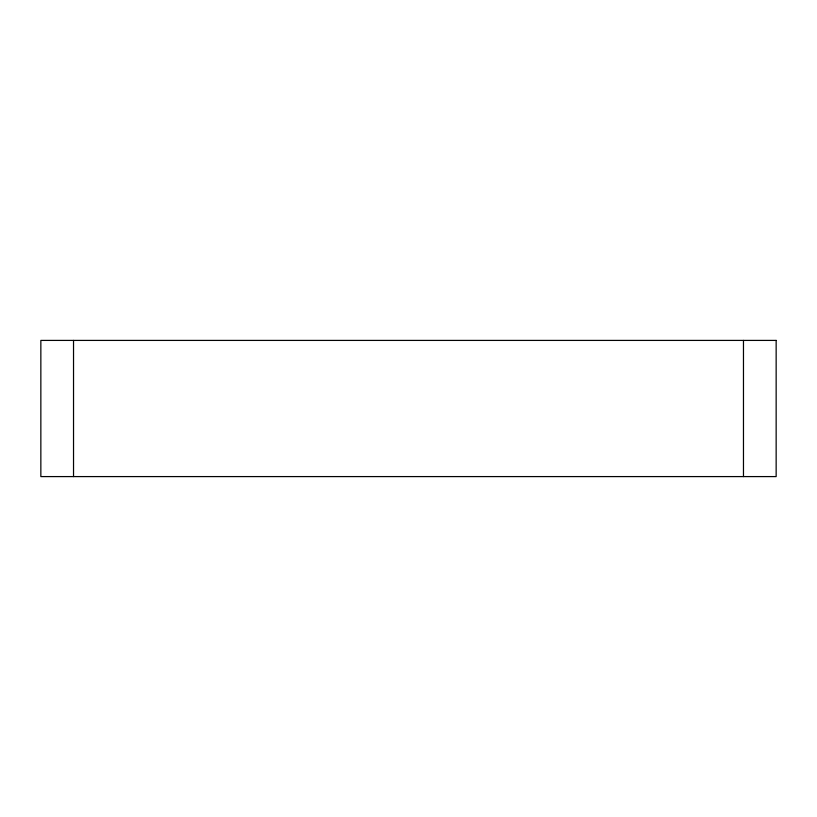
<?xml version="1.0" encoding="UTF-8"?>
<svg xmlns="http://www.w3.org/2000/svg" width="817" height="817" viewBox="0 0 817 817"><rect width="100%" height="100%" fill="white"/><g stroke="black" fill="none" stroke-linecap="round" stroke-linejoin="round"><path stroke-width="1.23" d="M743.47 340.413L743.47 476.587M73.53 340.413L73.53 476.587M776.15 340.413L40.85 340.413L40.85 476.587L776.15 476.587L776.15 340.413"/></g></svg>
